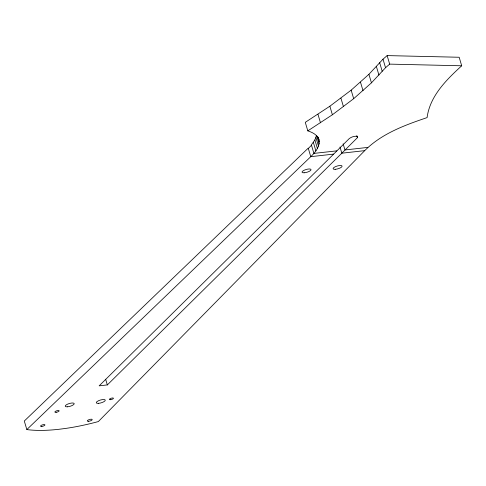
<?xml version="1.0" encoding="UTF-8"?>
<svg xmlns="http://www.w3.org/2000/svg" width="486" height="486" viewBox="0 0 486 486"><rect width="100%" height="100%" fill="white"/><g stroke="black" fill="none" stroke-linecap="round" stroke-linejoin="round"><path stroke-width="0.73" d="M333.657 154.111L99.162 385.841L107.339 384.924L341.828 153.199L357.423 137.684L357.581 136.481C354.744 135.709 351.554 136.906 349.252 138.589L333.657 154.111L310.773 156.674L308.233 148.145L24.3 421.034L26.833 429.563L310.773 156.674C315.748 151.948 321.428 144.877 318.342 137.611M336.792 150.86L313.913 153.406L311.38 144.877L314.873 139.938L316.574 135.351L319.108 143.88M318.974 139.743C317.48 134.804 312.37 132.326 307.814 130.862L305.275 122.338L329.854 106.227L351.153 90.153L368.91 74.303L383.004 59.189L387.142 55.598L459.167 57.257L461.7 65.786C446.427 79.765 429.879 96.058 427.091 117.606C404.868 125.115 381.553 133.632 364.719 150.642L98.354 421.562A94.217 29.16 -16.5 0 1 65.075 428.506L58.812 429.302A94.217 29.16 -16.5 0 1 26.833 429.563M307.814 130.862L332.388 114.757L353.687 98.682L371.444 82.833L385.544 67.718L389.675 64.122L461.7 65.786M308.337 148.485L311.483 145.217M364.719 150.642L341.828 153.199L340.006 147.058M367.835 147.41L344.957 149.955L343.134 143.813M387.142 55.598L389.675 64.122M383.004 59.189L385.544 67.718M379.657 62.7L382.19 71.229M376.395 66.527L378.928 75.057M368.91 74.303L371.444 82.833M360.49 82.189L363.024 90.718M351.153 90.153L353.687 98.682M356.785 135.551L357.423 137.684M340.929 98.172L343.462 106.701M329.854 106.227L332.388 114.757M317.959 114.289L320.493 122.818M317.795 136.779L319.272 141.754M315.955 137.599L318.488 146.122M314.873 139.938L317.407 148.467M313.349 142.374L315.882 150.897M105.65 379.244L107.339 384.924M110.565 399.68A2.102 0.65 -16.5 0 0 113.432 398.247A2.102 0.65 -16.5 0 0 110.249 398.599A2.102 0.65 -16.5 0 0 110.565 399.68M56.109 412.31A2.236 0.693 -16.5 0 0 59.152 410.779A2.236 0.693 -16.5 0 0 55.775 411.162A2.236 0.693 -16.5 0 0 56.109 412.31M88.713 421.277A2.57 0.796 -16.5 0 0 92.212 419.521A2.57 0.796 -16.5 0 0 88.324 419.959A2.57 0.796 -16.5 0 0 88.713 421.277M41.826 426.422A2.278 0.705 -16.5 0 0 44.937 424.861A2.278 0.705 -16.5 0 0 41.486 425.244A2.278 0.705 -16.5 0 0 41.826 426.422M98.372 403.35A4.678 1.446 -16.5 0 0 105.28 400.3A4.678 1.446 -16.5 0 0 98.688 400.658A4.678 1.446 -16.5 0 0 98.372 403.35M67.311 406.818A4.678 1.446 -16.5 0 0 74.218 403.769A4.678 1.446 -16.5 0 0 67.633 404.133A4.678 1.446 -16.5 0 0 67.311 406.818M335.194 169.316A4.678 1.446 -16.5 0 0 342.101 166.267A4.678 1.446 -16.5 0 0 335.51 166.631A4.678 1.446 -16.5 0 0 335.194 169.316M304.133 172.791A4.678 1.446 -16.5 0 0 311.04 169.742A4.678 1.446 -16.5 0 0 304.449 170.106A4.678 1.446 -16.5 0 0 304.133 172.791"/></g></svg>
